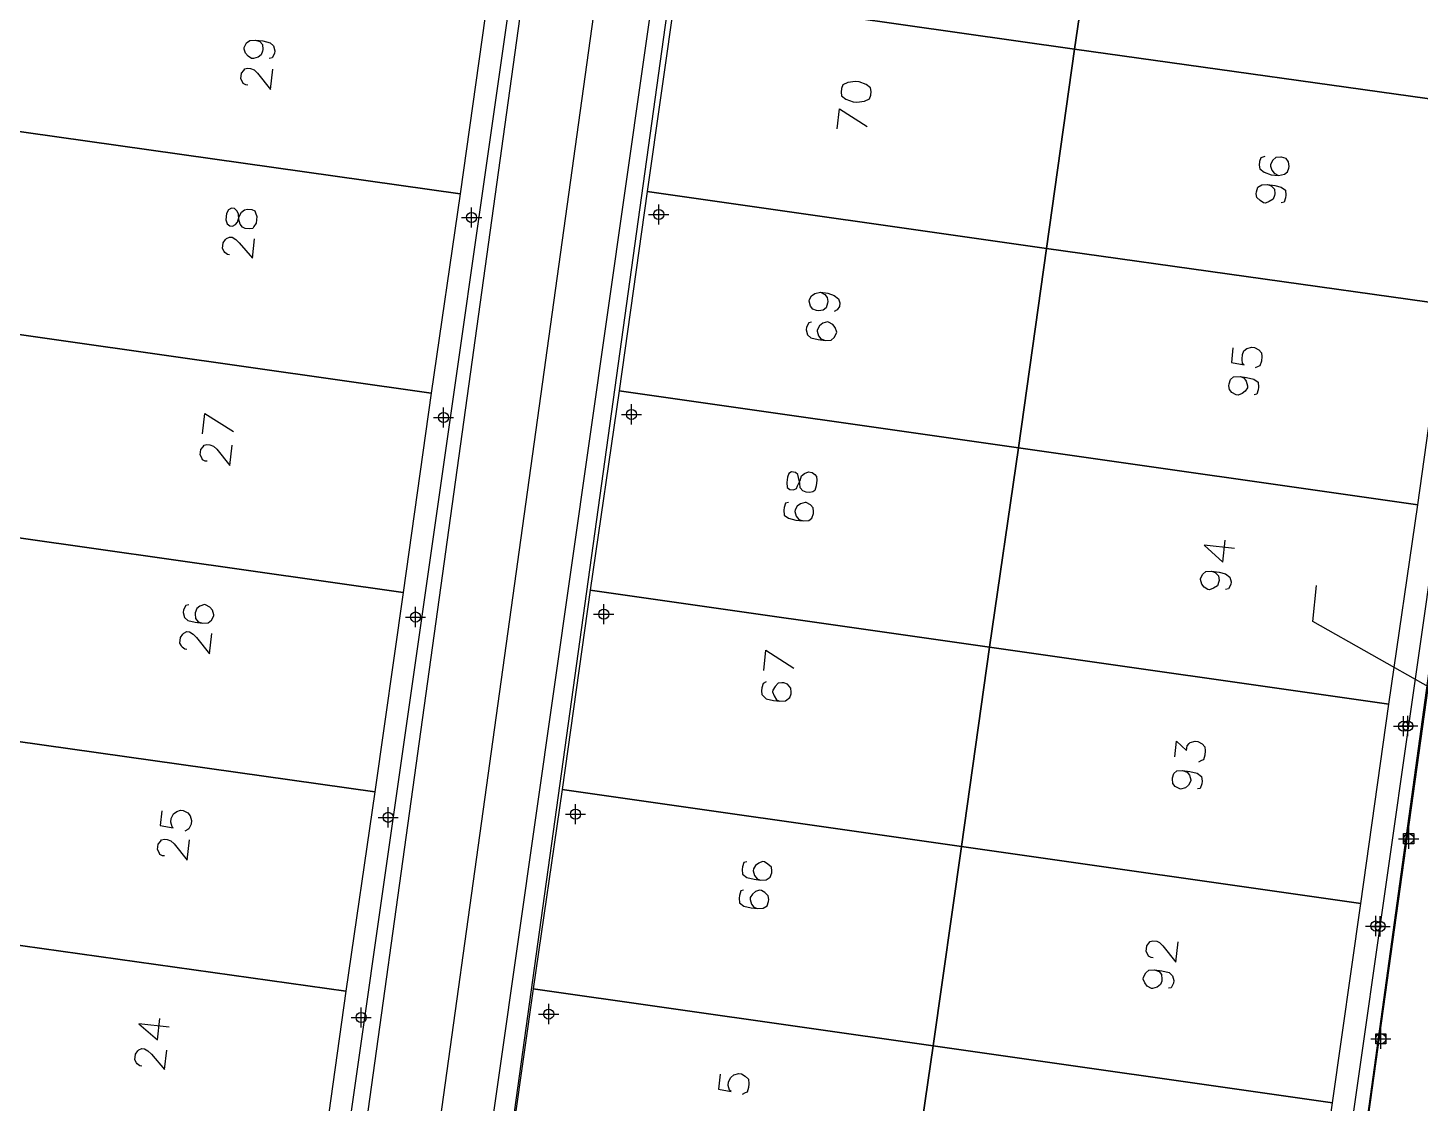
# Model space of a CAD drawing. Header units: metres. Extents: x -977055 to 805873, y -1033982 to 242021.
# Drawn here: x 756.5 to 825.5, y 792.1 to 845.4 of the extents above; entities that cross this region are included whole.
import ezdxf

# ---------------------------------------------------------------- set-up
doc = ezdxf.new("R2010")
doc.units = ezdxf.units.M
for name, color, linetype in [('12-CONDICIONES EXISTENTES', 2, 'Continuous'), ('linea 1', 1, 'Continuous'), ('puntos nov 7', 50, 'Continuous'), ('V-NODE', 1, 'Continuous')]:
    doc.layers.add(name, color=color, linetype=linetype)
doc.layers.add('PDF2_area escolar', color=7, linetype='Continuous', true_color=0x989898)
doc.layers.add('PDF_Geometry', color=7, linetype='Continuous', true_color=0x797979)
doc.layers.get('PDF2_area escolar').off()

# ---------------------------------------------------------------- blocks, each defined once
blk = doc.blocks.new('*U274')
at = {"color": 0, "linetype": 'ByBlock', "lineweight": -2, "transparency": 16777216}
for p, q in [((-1, 0), (1, 0)), ((0, -1), (0, 1))]:
    blk.add_line(p, q, dxfattribs=at)
blk.add_circle((0, 0), 0.5, dxfattribs=at)
blk = doc.blocks.new('*U511', base_point=(824.925, 810.823, 1010.982))
at = {"layer": 'V-NODE', "color": 50, "lineweight": -2, "xscale": 0.5, "yscale": 0.5, "zscale": 0.5}
blk.add_blockref('*U274', (824.925, 810.823, 1010.982), dxfattribs=at)
blk = doc.blocks.new('*U514', base_point=(823.555, 800.897, 1012.05))
at = {"layer": 'V-NODE', "color": 50, "lineweight": -2, "xscale": 0.5, "yscale": 0.5, "zscale": 0.5}
blk.add_blockref('*U274', (823.555, 800.897, 1012.05), dxfattribs=at)
blk = doc.blocks.new('*U736', base_point=(778.523, 836.013, 1008.021))
at = {"layer": 'V-NODE', "color": 50, "lineweight": -2, "xscale": 0.5, "yscale": 0.5, "zscale": 0.5}
blk.add_blockref('*U274', (778.523, 836.013, 1008.021), dxfattribs=at)
blk = doc.blocks.new('*U739', base_point=(787.797, 836.161, 1008.125))
at = {"layer": 'V-NODE', "color": 50, "lineweight": -2, "xscale": 0.5, "yscale": 0.5, "zscale": 0.5}
blk.add_blockref('*U274', (787.797, 836.161, 1008.125), dxfattribs=at)
blk = doc.blocks.new('*U742', base_point=(786.451, 826.261, 1008.777))
at = {"layer": 'V-NODE', "color": 50, "lineweight": -2, "xscale": 0.5, "yscale": 0.5, "zscale": 0.5}
blk.add_blockref('*U274', (786.451, 826.261, 1008.777), dxfattribs=at)
blk = doc.blocks.new('*U745', base_point=(777.134, 826.105, 1008.622))
at = {"layer": 'V-NODE', "color": 50, "lineweight": -2, "xscale": 0.5, "yscale": 0.5, "zscale": 0.5}
blk.add_blockref('*U274', (777.134, 826.105, 1008.622), dxfattribs=at)
blk = doc.blocks.new('*U748', base_point=(775.746, 816.222, 1009.153))
at = {"layer": 'V-NODE', "color": 50, "lineweight": -2, "xscale": 0.5, "yscale": 0.5, "zscale": 0.5}
blk.add_blockref('*U274', (775.746, 816.222, 1009.153), dxfattribs=at)
blk = doc.blocks.new('*U751', base_point=(785.073, 816.366, 1009.354))
at = {"layer": 'V-NODE', "color": 50, "lineweight": -2, "xscale": 0.5, "yscale": 0.5, "zscale": 0.5}
blk.add_blockref('*U274', (785.073, 816.366, 1009.354), dxfattribs=at)
blk = doc.blocks.new('*U754', base_point=(783.671, 806.456, 1009.909))
at = {"layer": 'V-NODE', "color": 50, "lineweight": -2, "xscale": 0.5, "yscale": 0.5, "zscale": 0.5}
blk.add_blockref('*U274', (783.671, 806.456, 1009.909), dxfattribs=at)
blk = doc.blocks.new('*U757', base_point=(774.388, 806.298, 1009.678))
at = {"layer": 'V-NODE', "color": 50, "lineweight": -2, "xscale": 0.5, "yscale": 0.5, "zscale": 0.5}
blk.add_blockref('*U274', (774.388, 806.298, 1009.678), dxfattribs=at)
blk = doc.blocks.new('*U760', base_point=(782.344, 796.552, 1010.607))
at = {"layer": 'V-NODE', "color": 50, "lineweight": -2, "xscale": 0.5, "yscale": 0.5, "zscale": 0.5}
blk.add_blockref('*U274', (782.344, 796.552, 1010.607), dxfattribs=at)
blk = doc.blocks.new('*U763', base_point=(773.053, 796.383, 1010.268))
at = {"layer": 'V-NODE', "color": 50, "lineweight": -2, "xscale": 0.5, "yscale": 0.5, "zscale": 0.5}
blk.add_blockref('*U274', (773.053, 796.383, 1010.268), dxfattribs=at)
blk = doc.blocks.new('*U1093', base_point=(823.334, 800.913, 1012.121))
at = {"layer": 'V-NODE', "color": 50, "lineweight": -2, "xscale": 0.5, "yscale": 0.5, "zscale": 0.5}
blk.add_blockref('*U274', (823.334, 800.913, 1012.121), dxfattribs=at)
blk = doc.blocks.new('*U1096', base_point=(824.711, 810.811, 1011.104))
at = {"layer": 'V-NODE', "color": 50, "lineweight": -2, "xscale": 0.5, "yscale": 0.5, "zscale": 0.5}
blk.add_blockref('*U274', (824.711, 810.811, 1011.104), dxfattribs=at)
blk = doc.blocks.new('*U2295')
at = {"color": 0, "linetype": 'ByBlock', "lineweight": -2, "transparency": 16777216}
for p, q in [((-1, 0), (1, 0)), ((0, -1), (0, 1))]:
    blk.add_line(p, q, dxfattribs=at)
blk.add_circle((0, 0), 0.5, dxfattribs=at)
blk = doc.blocks.new('*U2316', base_point=(823.59, 795.33, 1012.269))
at = {"layer": 'V-NODE', "color": 1, "lineweight": -2, "xscale": 0.5, "yscale": 0.5, "zscale": 0.5}
blk.add_blockref('*U2295', (823.59, 795.33, 1012.269), dxfattribs=at)
blk = doc.blocks.new('*U2322', base_point=(824.97, 805.24, 1011.123))
at = {"layer": 'V-NODE', "color": 1, "lineweight": -2, "xscale": 0.5, "yscale": 0.5, "zscale": 0.5}
blk.add_blockref('*U2295', (824.97, 805.24, 1011.123), dxfattribs=at)
blk = doc.blocks.new('*U2497')
at = {"color": 0, "linetype": 'ByBlock', "lineweight": -2, "transparency": 16777216}
for p, q in [((-1, 0), (1, 0)), ((0, -1), (0, 1))]:
    blk.add_line(p, q, dxfattribs=at)
blk.add_lwpolyline([(-0.5, -0.5), (-0.5, 0.5), (0.5, 0.5), (0.5, -0.5)], close=True, dxfattribs=at)
blk = doc.blocks.new('*U2518', base_point=(823.59, 795.33, 1012.269))
at = {"layer": 'V-NODE', "color": 130, "lineweight": -2, "xscale": 0.5, "yscale": 0.5, "zscale": 0.5}
blk.add_blockref('*U2497', (823.59, 795.33, 1012.269), dxfattribs=at)
blk = doc.blocks.new('*U2524', base_point=(824.97, 805.24, 1011.123))
at = {"layer": 'V-NODE', "color": 130, "lineweight": -2, "xscale": 0.5, "yscale": 0.5, "zscale": 0.5}
blk.add_blockref('*U2497', (824.97, 805.24, 1011.123), dxfattribs=at)
blk = doc.blocks.new('base')
at = {"layer": 'PDF_Geometry', "lineweight": 25, "extrusion": (-0.000787417, 0.063364, 0.99799), "elevation": 0.026}
for points in [[(-314.355, -197.288), (-299.601, -195.681), (-292.744, -194.188), (-282.663, -192.111), (-274.476, -190.361), (-258.037, -185.154), (-248.029, -180.61), (-240.539, -177.71), (-228.643, -174.042), (-222.733, -172.714), (-217.384, -171.04), (-209.935, -169.248), (-202.16, -164.759), (-196.196, -160.284), (-195.073, -159.817), (-178.095, -157.457), (-154.298, -156.614), (-136.667, -154.611), (-124.436, -153.164), (-118.066, -151.474), (-100.79, -146.646), (-80.955, -140.967), (-73.385, -139.328), (-61.694, -135.822), (-40.504, -131.604), (-37.727, -130.872), (-17.661, -129.441), (1.311, -127.461), (21.092, -124.929), (41.006, -122.83), (47.376, -123.458), (63.592, -123.186), (81.402, -124.312), (85.639, -96.072), (88.705, -66.393), (92.811, -40.781), (97.16, -22.386), (100.596, -1.562), (102.483, 8.32), (109.691, 37.361), (117.528, 76.62), (126.217, 115.638), (131.513, 149.592), (134.682, 173.973), (136.916, 195.591), (139.956, 229.678), (141.558, 250.676), (142.614, 271.37), (143.252, 283.21), (147.066, 312.938), (152.58, 355.631), (153.554, 396.042), (150.869, 418.02), (151.777, 438.639), (150.959, 458.028), (151.777, 438.639), (150.869, 418.02), (153.554, 396.042), (152.58, 355.631), (147.066, 312.938), (143.252, 283.21), (142.614, 271.37), (141.558, 250.676), (139.956, 229.678), (136.916, 195.591), (134.682, 173.973), (131.513, 149.592), (126.217, 115.638), (117.528, 76.62), (109.691, 37.361), (102.483, 8.32), (100.596, -1.562), (97.16, -22.386), (92.811, -40.781), (88.705, -66.393), (85.639, -96.072), (81.402, -124.312), (63.592, -123.186), (47.376, -123.458), (41.006, -122.83), (21.092, -124.929), (1.311, -127.461), (-17.661, -129.441), (-37.727, -130.872), (-40.504, -131.604), (-61.694, -135.822), (-73.385, -139.328), (-80.955, -140.967), (-100.79, -146.646), (-118.066, -151.474), (-124.436, -153.164), (-136.667, -154.611), (-154.298, -156.614), (-178.095, -157.457), (-195.073, -159.817), (-196.196, -160.284), (-202.16, -164.759), (-209.935, -169.248), (-217.384, -171.04), (-222.733, -172.714), (-228.643, -174.042), (-240.539, -177.71), (-248.029, -180.61), (-258.037, -185.154), (-274.476, -190.361), (-282.663, -192.111), (-292.744, -194.188), (-299.601, -195.681), (-314.355, -197.288), (-312.178, -178.446), (-309.146, -157.898), (-306.876, -132.899), (-305.823, -118.002), (-298.643, -78.802), (-291.055, -45.077), (-282.252, -15.116), (-275.645, 10.473), (-270.319, 33.898), (-263.825, 63.164), (-258.15, 86.408), (-284.424, 123.888)], [(129.33, 446.993), (130.719, 376.627), (119.722, 267.265), (72.738, -35.348), (74.134, -37.232), (92.979, -40.152)], [(91.093, 128.17), (91.733, 128.093), (92.016, 130.053), (91.376, 130.13), (91.093, 128.17), (89.215, 126.819), (50.746, 132.753), (49.396, 134.631), (67.752, 253.123), (69.636, 254.519), (108.099, 248.54), (109.45, 246.662)], [(89.215, 126.819), (91.093, 128.17), (109.45, 246.662), (108.099, 248.54)], [(117.053, 170.439), (116.83, 170.513), (116.709, 170.666), (116.691, 170.9), (116.702, 170.992), (116.77, 171.169), (116.923, 171.29), (117.163, 171.353), (117.254, 171.342), (117.426, 171.229), (117.547, 171.075), (117.616, 170.882), (117.605, 170.79), (117.486, 170.573), (117.333, 170.452), (117.053, 170.439), (116.687, 170.483), (116.327, 170.573), (116.161, 170.732), (116.097, 170.972), (116.113, 171.109), (116.232, 171.326), (116.375, 171.356)], [(117.46, 172.662), (117.551, 172.651), (117.683, 172.589), (117.718, 172.492), (117.792, 172.344), (117.759, 172.07), (117.651, 171.944), (117.595, 171.858), (117.452, 171.829), (117.315, 171.845), (117.138, 171.913), (116.971, 172.072), (116.328, 172.892), (116.207, 171.886)], [(88.274, 175.205), (88.153, 174.199), (86.779, 175.107)], [(67.093, 176.829), (67.287, 176.899), (67.355, 177.076), (67.377, 177.259), (67.353, 177.447), (67.141, 177.612), (66.786, 177.747), (66.421, 177.791), (66.135, 177.733), (65.982, 177.613), (65.914, 177.435), (65.903, 177.344), (65.921, 177.11), (66.042, 176.956), (66.265, 176.883), (66.31, 176.877), (66.544, 176.896), (66.698, 177.016), (66.817, 177.234), (66.828, 177.325), (66.759, 177.519), (66.638, 177.673), (66.421, 177.791)], [(66.984, 178.234), (66.807, 178.301), (66.64, 178.461), (66.622, 178.695), (66.633, 178.786), (66.701, 178.963), (66.9, 179.078), (67.094, 179.148), (67.185, 179.137), (67.357, 179.023), (67.524, 178.864), (67.547, 178.676), (67.536, 178.584), (67.463, 178.361), (67.264, 178.246), (66.984, 178.234), (66.618, 178.278), (66.304, 178.362), (66.092, 178.527), (66.074, 178.761), (66.09, 178.898), (66.163, 179.121), (66.306, 179.15)], [(118.473, 181.073), (118.564, 181.062), (118.691, 180.954), (118.731, 180.902), (118.806, 180.754), (118.773, 180.48), (118.659, 180.308), (118.608, 180.268), (118.46, 180.193), (118.323, 180.21), (118.151, 180.323), (117.985, 180.482), (117.336, 181.256), (117.22, 180.296)], [(89.203, 183.301), (88.986, 183.42), (88.865, 183.573), (88.841, 183.762), (88.852, 183.853), (88.926, 184.076), (89.079, 184.197), (89.313, 184.215), (89.405, 184.204), (89.582, 184.136), (89.703, 183.982), (89.767, 183.743), (89.756, 183.651), (89.642, 183.48), (89.488, 183.359), (89.203, 183.301), (88.838, 183.345), (88.529, 183.475), (88.317, 183.639), (88.247, 183.833), (88.269, 184.016), (88.383, 184.188), (88.531, 184.263)], [(89.659, 184.776), (89.802, 184.805), (89.921, 185.023), (89.937, 185.16), (89.873, 185.399), (89.707, 185.559), (89.347, 185.648), (88.981, 185.692), (88.702, 185.68), (88.548, 185.559), (88.429, 185.342), (88.423, 185.296), (88.487, 185.056), (88.608, 184.903), (88.825, 184.784), (88.871, 184.778), (89.111, 184.842), (89.264, 184.963), (89.383, 185.18), (89.389, 185.226), (89.325, 185.465), (89.204, 185.619), (88.981, 185.692)], [(68.792, 186.316), (68.88, 187.048), (68.246, 187.17), (68.332, 187.114), (68.35, 186.88), (68.323, 186.651), (68.255, 186.474), (68.101, 186.353), (67.862, 186.289), (67.725, 186.306), (67.507, 186.425), (67.386, 186.578), (67.363, 186.767), (67.39, 186.995), (67.464, 187.218), (67.56, 187.253), (67.709, 187.328)], [(68.455, 187.748), (68.277, 187.816), (68.157, 187.969), (68.093, 188.209), (68.104, 188.3), (68.217, 188.472), (68.371, 188.593), (68.565, 188.662), (68.656, 188.651), (68.874, 188.532), (68.994, 188.379), (69.018, 188.19), (69.007, 188.099), (68.934, 187.876), (68.78, 187.755), (68.455, 187.748), (68.135, 187.787), (67.775, 187.876), (67.563, 188.041), (67.544, 188.275), (67.561, 188.412), (67.634, 188.635), (67.777, 188.664)], [(119.913, 189.942), (119.791, 188.936), (118.371, 189.849)], [(119.707, 191.311), (119.798, 191.3), (119.93, 191.238), (119.964, 191.141), (120.039, 190.993), (120.006, 190.719), (119.898, 190.592), (119.842, 190.507), (119.699, 190.477), (119.562, 190.494), (119.384, 190.562), (119.218, 190.721), (118.575, 191.54), (118.454, 190.535)], [(90.921, 193.713), (91.064, 193.742), (91.137, 193.965), (91.154, 194.102), (91.136, 194.336), (90.924, 194.501), (90.563, 194.59), (90.198, 194.634), (89.918, 194.622), (89.764, 194.501), (89.691, 194.278), (89.68, 194.187), (89.704, 193.998), (89.824, 193.845), (90.042, 193.726), (90.088, 193.72), (90.327, 193.784), (90.481, 193.905), (90.594, 194.077), (90.605, 194.168), (90.541, 194.408), (90.421, 194.561), (90.198, 194.634)], [(68.834, 196.281), (70.342, 196.099), (69.425, 196.952), (69.292, 195.855)], [(69.988, 197.394), (69.811, 197.462), (69.644, 197.621), (69.626, 197.855), (69.632, 197.901), (69.705, 198.124), (69.904, 198.239), (70.098, 198.308), (70.189, 198.297), (70.361, 198.184), (70.482, 198.03), (70.546, 197.79), (70.54, 197.745), (70.421, 197.527), (70.268, 197.407), (69.988, 197.394), (69.622, 197.438), (69.308, 197.522), (69.096, 197.687), (69.032, 197.926), (69.048, 198.064), (69.167, 198.281), (69.31, 198.31)], [(59.203, 203.33), (65.008, 199.941), (64.794, 198.159)], [(120.703, 198.425), (120.845, 198.454), (120.964, 198.672), (120.981, 198.809), (120.917, 199.048), (120.751, 199.208), (120.391, 199.297), (120.025, 199.341), (119.745, 199.329), (119.591, 199.208), (119.473, 198.991), (119.467, 198.945), (119.531, 198.705), (119.652, 198.552), (119.869, 198.433), (119.915, 198.427), (120.154, 198.491), (120.308, 198.612), (120.381, 198.835), (120.387, 198.88), (120.369, 199.114), (120.248, 199.268), (120.025, 199.341)], [(120.83, 200.635), (120.921, 200.624), (121.048, 200.517), (121.088, 200.465), (121.163, 200.317), (121.13, 200.043), (121.016, 199.871), (120.965, 199.831), (120.817, 199.756), (120.68, 199.773), (120.508, 199.886), (120.342, 200.045), (119.698, 200.865), (119.577, 199.859)], [(92.249, 202.039), (92.128, 201.033), (90.753, 201.941)], [(8.56, 202.894), (65.659, 264.226), (104.99, 258.143), (106.869, 259.493), (108.306, 268.733), (119.228, 377.084), (117.811, 447.545)], [(92.132, 202.609), (92.28, 202.684), (92.354, 202.907), (92.37, 203.044), (92.347, 203.232), (92.14, 203.443), (91.78, 203.533), (91.46, 203.571), (91.18, 203.558), (90.975, 203.398), (90.908, 203.22), (90.897, 203.129), (90.92, 202.941), (91.081, 202.736), (91.258, 202.668), (91.35, 202.657), (91.538, 202.681), (91.697, 202.847), (91.811, 203.019), (91.822, 203.11), (91.752, 203.304), (91.637, 203.503), (91.46, 203.571)], [(71.928, 206.573), (71.835, 205.796), (71.336, 206.274), (71.308, 206.045), (71.2, 205.919), (71.149, 205.879), (70.91, 205.815), (70.773, 205.832), (70.555, 205.951), (70.434, 206.104), (70.411, 206.293), (70.438, 206.521), (70.512, 206.744), (70.608, 206.779), (70.757, 206.854)], [(71.548, 207.268), (71.325, 207.342), (71.205, 207.495), (71.141, 207.735), (71.146, 207.781), (71.265, 207.998), (71.419, 208.119), (71.659, 208.183), (71.704, 208.177), (71.922, 208.058), (72.042, 207.904), (72.061, 207.67), (72.055, 207.625), (71.982, 207.402), (71.828, 207.281), (71.548, 207.268), (71.183, 207.312), (70.823, 207.402), (70.611, 207.567), (70.592, 207.801), (70.609, 207.938), (70.682, 208.161), (70.825, 208.19)], [(122.165, 208.636), (122.253, 209.367), (121.619, 209.49), (121.659, 209.439), (121.723, 209.199), (121.701, 209.016), (121.582, 208.799), (121.428, 208.678), (121.234, 208.609), (121.097, 208.625), (120.88, 208.744), (120.759, 208.898), (120.695, 209.138), (120.717, 209.32), (120.836, 209.538), (120.887, 209.578), (121.035, 209.653)], [(122.064, 210.874), (122.155, 210.863), (122.287, 210.801), (122.321, 210.704), (122.396, 210.556), (122.363, 210.281), (122.255, 210.155), (122.198, 210.069), (122.056, 210.04), (121.919, 210.057), (121.741, 210.124), (121.575, 210.284), (120.932, 211.103), (120.811, 210.097)], [(93.206, 211.522), (93.349, 211.551), (93.422, 211.774), (93.439, 211.911), (93.42, 212.145), (93.208, 212.31), (92.848, 212.4), (92.528, 212.438), (92.248, 212.426), (92.049, 212.311), (91.976, 212.088), (91.965, 211.996), (91.989, 211.808), (92.155, 211.649), (92.327, 211.535), (92.418, 211.524), (92.612, 211.594), (92.766, 211.714), (92.879, 211.886), (92.89, 211.977), (92.826, 212.217), (92.706, 212.371), (92.528, 212.438)], [(93.377, 212.939), (93.519, 212.968), (93.593, 213.191), (93.609, 213.328), (93.591, 213.562), (93.379, 213.727), (93.019, 213.817), (92.699, 213.855), (92.419, 213.843), (92.22, 213.728), (92.147, 213.505), (92.136, 213.413), (92.159, 213.225), (92.326, 213.066), (92.497, 212.952), (92.589, 212.941), (92.783, 213.011), (92.936, 213.131), (93.05, 213.303), (93.061, 213.394), (92.997, 213.634), (92.876, 213.788), (92.699, 213.855)], [(73.129, 216.538), (73.22, 216.527), (73.352, 216.464), (73.387, 216.368), (73.462, 216.219), (73.429, 215.945), (73.321, 215.819), (73.264, 215.733), (73.121, 215.704), (72.938, 215.726), (72.807, 215.788), (72.64, 215.947), (71.997, 216.767), (71.876, 215.761)], [(73.063, 217.148), (72.84, 217.222), (72.72, 217.375), (72.702, 217.609), (72.713, 217.701), (72.78, 217.878), (72.934, 217.999), (73.174, 218.063), (73.219, 218.057), (73.437, 217.938), (73.557, 217.784), (73.627, 217.591), (73.616, 217.499), (73.497, 217.282), (73.343, 217.161), (73.063, 217.148), (72.698, 217.192), (72.338, 217.282), (72.171, 217.441), (72.107, 217.681), (72.124, 217.818), (72.243, 218.036), (72.386, 218.065)], [(121.929, 219.376), (123.437, 219.194), (122.514, 220.001), (122.387, 218.95)], [(123.319, 221.295), (123.41, 221.284), (123.537, 221.176), (123.577, 221.125), (123.652, 220.977), (123.619, 220.703), (123.505, 220.531), (123.454, 220.491), (123.306, 220.416), (123.169, 220.432), (122.997, 220.546), (122.831, 220.705), (122.182, 221.479), (122.066, 220.519)], [(94.661, 222.058), (94.749, 222.79), (94.115, 222.913), (94.201, 222.856), (94.265, 222.616), (94.242, 222.433), (94.124, 222.216), (93.97, 222.095), (93.73, 222.031), (93.593, 222.048), (93.421, 222.161), (93.255, 222.321), (93.237, 222.555), (93.259, 222.737), (93.332, 222.96), (93.429, 222.995), (93.577, 223.07)]]:
    blk.add_lwpolyline(points, dxfattribs=at)
for points in [[(76.454, 171.389), (74.893, 161.515), (94.647, 158.439), (96.208, 168.314)], [(56.648, 174.425), (55.133, 164.545), (74.893, 161.515), (76.454, 171.389)], [(134.677, 173.927), (133.385, 163.974), (105.482, 168.309), (106.997, 178.189)], [(77.969, 181.269), (76.454, 171.389), (96.208, 168.314), (97.723, 178.194)], [(58.209, 184.299), (56.648, 174.425), (76.454, 171.389), (77.969, 181.269)], [(88.054, 173.377), (88.03, 173.565), (87.818, 173.73), (87.464, 173.865), (87.281, 173.887), (86.904, 173.84), (86.659, 173.73), (86.591, 173.553), (86.569, 173.37), (86.593, 173.182), (86.805, 173.017), (87.16, 172.882), (87.342, 172.86), (87.719, 172.907), (87.964, 173.016), (88.032, 173.194)], [(135.689, 183.867), (134.682, 173.973), (134.677, 173.927), (106.997, 178.189), (108.557, 188.064)], [(79.483, 191.149), (77.969, 181.269), (97.723, 178.194), (99.238, 188.074)], [(118.635, 179.337), (118.566, 179.531), (118.439, 179.639), (118.302, 179.656), (118.154, 179.581), (118.046, 179.455), (117.968, 179.186), (117.849, 178.968), (117.695, 178.848), (117.552, 178.819), (117.324, 178.846), (117.192, 178.908), (117.157, 179.005), (117.088, 179.199), (117.127, 179.519), (117.24, 179.691), (117.297, 179.777), (117.439, 179.806), (117.668, 179.779), (117.8, 179.716), (117.92, 179.563), (117.984, 179.323), (117.997, 179.043), (118.072, 178.895), (118.198, 178.787), (118.335, 178.771), (118.483, 178.846), (118.596, 179.017)], [(59.729, 194.225), (58.209, 184.299), (77.969, 181.269), (79.483, 191.149)], [(136.747, 193.803), (135.689, 183.867), (108.557, 188.064), (110.072, 197.944)], [(81.044, 201.024), (79.483, 191.149), (99.238, 188.074), (100.799, 197.948)], [(61.29, 204.099), (59.729, 194.225), (79.483, 191.149), (81.044, 201.024)], [(90.989, 192.731), (90.97, 192.965), (90.844, 193.073), (90.661, 193.095), (90.513, 193.02), (90.451, 192.888), (90.327, 192.625), (90.253, 192.402), (90.1, 192.281), (89.906, 192.212), (89.723, 192.234), (89.597, 192.342), (89.517, 192.444), (89.493, 192.633), (89.526, 192.907), (89.599, 193.13), (89.702, 193.21), (89.844, 193.24), (90.027, 193.218), (90.204, 193.15), (90.325, 192.996), (90.343, 192.762), (90.401, 192.477), (90.431, 192.334), (90.557, 192.226), (90.74, 192.204), (90.888, 192.279), (90.955, 192.456)], [(137.673, 203.8), (136.916, 195.591), (136.747, 193.803), (110.072, 197.944), (111.587, 207.824)], [(82.559, 210.904), (81.044, 201.024), (100.799, 197.948), (102.313, 207.828)], [(62.805, 213.979), (61.29, 204.099), (81.044, 201.024), (82.559, 210.904)], [(138.553, 213.803), (137.673, 203.8), (111.587, 207.824), (113.148, 217.698)], [(84.074, 220.784), (82.559, 210.904), (102.313, 207.828), (103.874, 217.702)], [(64.32, 223.859), (62.805, 213.979), (82.559, 210.904), (84.074, 220.784)], [(139.428, 223.76), (138.553, 213.803), (113.148, 217.698), (114.668, 227.624)], [(85.635, 230.658), (84.074, 220.784), (103.874, 217.702), (105.389, 227.582)], [(65.88, 233.734), (64.32, 223.859), (84.074, 220.784), (85.635, 230.658)]]:
    blk.add_lwpolyline(points, close=True, dxfattribs=at)

msp = doc.modelspace()

# ---------------------------------------------------------------- linework, layer by layer
at = {"color": 1, "elevation": 2022.29234}
msp.add_lwpolyline([(826.85026, 767.27004), (874.73821, 1114.15611), (868.36224, 1120.78784), (818.82259, 761.82294), (826.85026, 767.27004)], dxfattribs=at)
at = {"layer": '12-CONDICIONES EXISTENTES', "color": 1, "elevation": 1011.104}
for points in [[(826.19364, 814.71153), (819.27089, 765.04345)], [(825.50447, 809.76696), (819.27089, 765.04345)], [(825.50447, 809.76696), (819.27089, 765.04345)], [(825.50447, 809.76696), (819.27089, 765.04345)], [(825.50447, 809.76696), (819.27089, 765.04345)]]:
    msp.add_lwpolyline(points, dxfattribs=at)
at = {"layer": 'linea 1', "elevation": 997.581}
for points in [[(809.48179, 1051.63995), (770.20279, 768.89443)], [(813.04755, 1051.1446), (773.76855, 768.39907)], [(816.6133, 1050.64924), (777.33431, 767.90372)]]:
    msp.add_lwpolyline(points, dxfattribs=at)

# ---------------------------------------------------------------- block references
at = {"layer": 'PDF2_area escolar'}
msp.add_blockref('base', (882.736, 1016.336, 999.038), dxfattribs=at)
at = {"layer": 'puntos nov 7'}
for name, p in [('*U736', (778.523, 836.013, 1008.021)), ('*U739', (787.797, 836.161, 1008.125)), ('*U742', (786.451, 826.261, 1008.777)), ('*U745', (777.134, 826.105, 1008.622)), ('*U748', (775.746, 816.222, 1009.153)), ('*U751', (785.073, 816.366, 1009.354)), ('*U1096', (824.711, 810.811, 1011.104)), ('*U511', (824.925, 810.823, 1010.982)), ('*U757', (774.388, 806.298, 1009.678)), ('*U754', (783.671, 806.456, 1009.909)), ('*U1093', (823.334, 800.913, 1012.121)), ('*U514', (823.555, 800.897, 1012.05)), ('*U760', (782.344, 796.552, 1010.607)), ('*U763', (773.053, 796.383, 1010.268))]:
    msp.add_blockref(name, p, dxfattribs=at)
at = {"layer": 'V-NODE'}
for name, p in [('*U2322', (824.97, 805.24, 1011.123)), ('*U2524', (824.97, 805.24, 1011.123)), ('*U2316', (823.59, 795.33, 1012.269)), ('*U2518', (823.59, 795.33, 1012.269))]:
    msp.add_blockref(name, p, dxfattribs=at)

doc.saveas('drawing.dxf')
